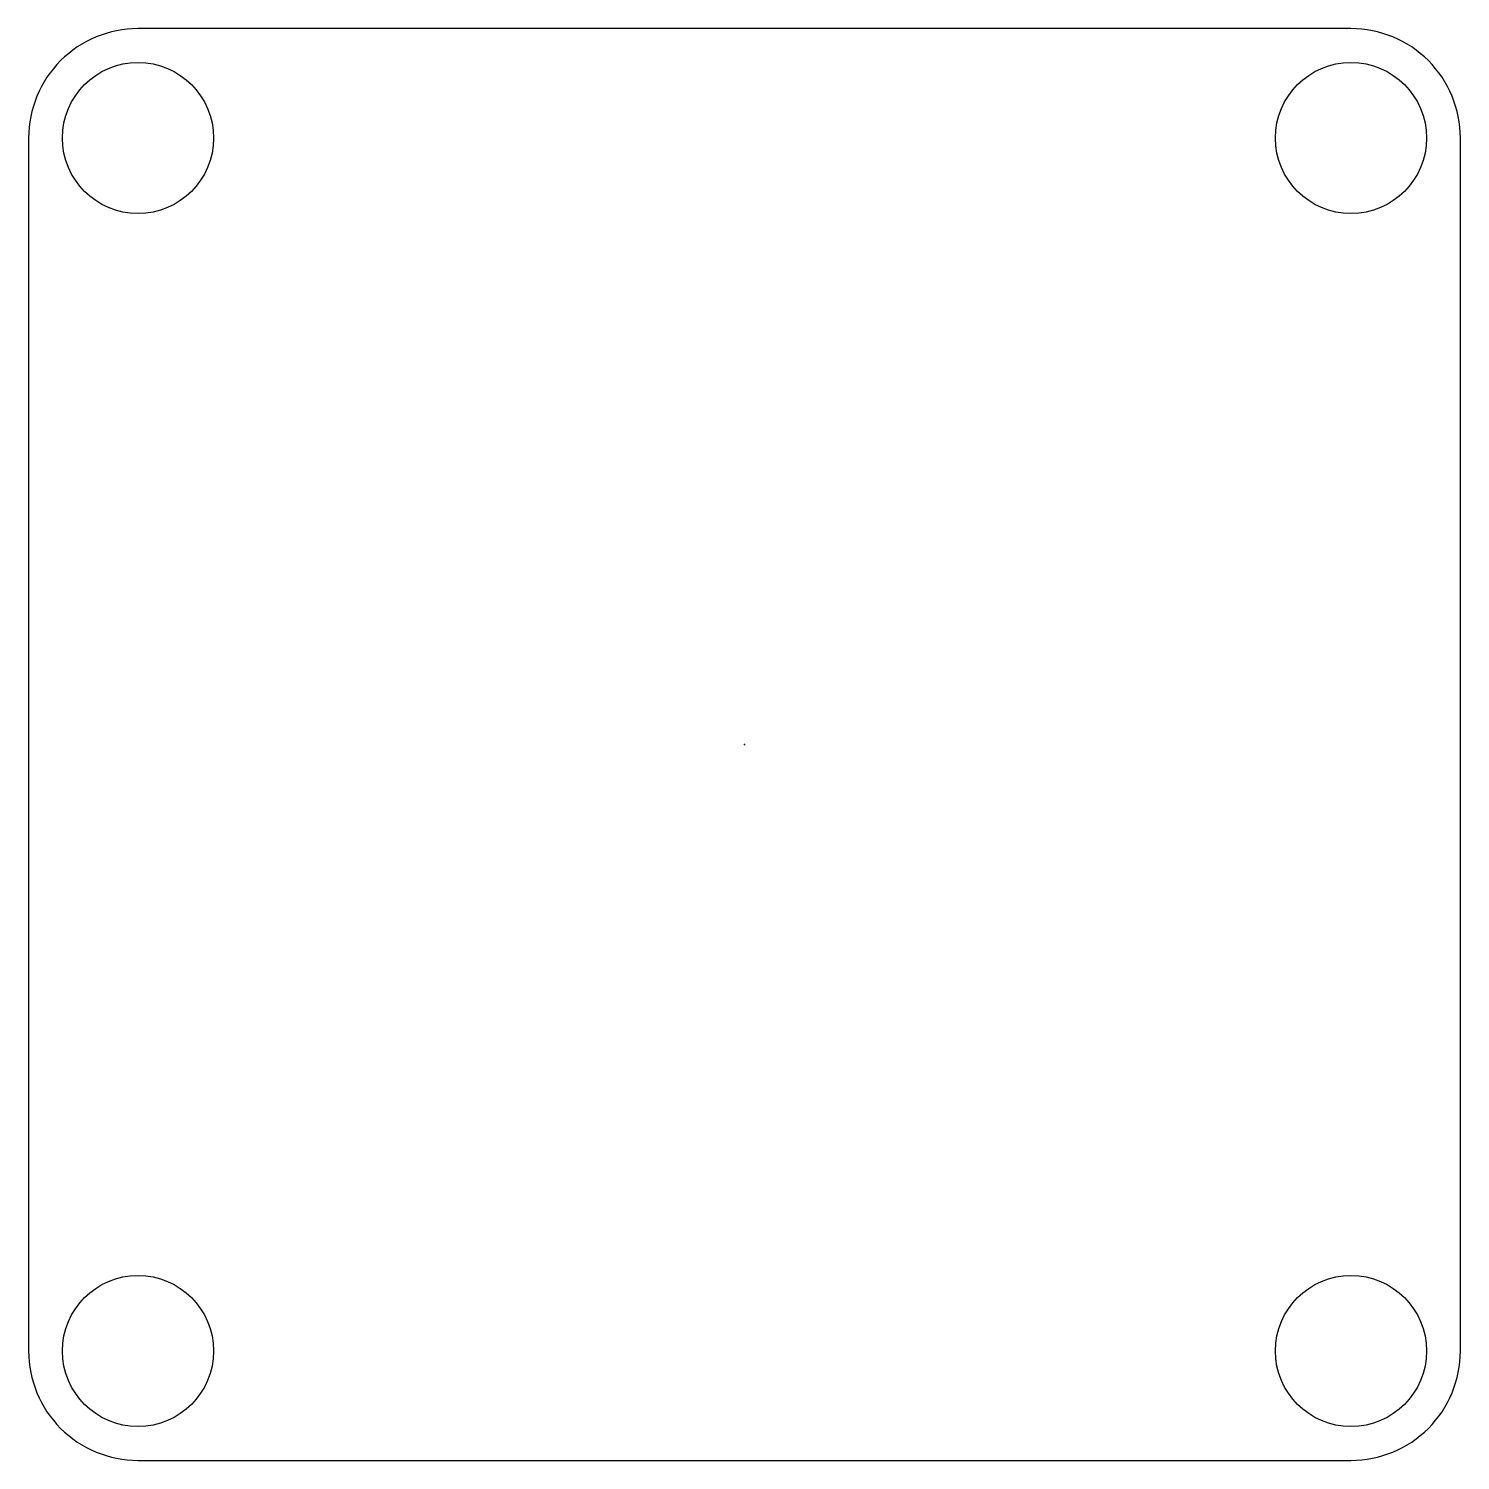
# Model space of a CAD drawing. Header units: millimetres. Extents: x -18 to 18, y -18 to 18.
import ezdxf

# ---------------------------------------------------------------- set-up
doc = ezdxf.new("R2010")
doc.units = ezdxf.units.MM
doc.layers.get('0').update_dxf_attribs({"linetype": 'CONTINUOUS'})

msp = doc.modelspace()

# ---------------------------------------------------------------- linework, layer by layer
msp.add_lwpolyline([(18, -15.25), (18, 15.25, 0.414545), (15.25, 18), (-15.25, 18, 0.414545), (-18, 15.25), (-18, -15.25, 0.414545), (-15.25, -18), (15.25, -18, 0.414545)], format="xyb", close=True)
for centre in [(-15.25, 15.25), (15.25, 15.25), (-15.25, -15.25), (15.25, -15.25)]:
    msp.add_circle(centre, 1.9)
msp.add_point((0, 0))

doc.saveas('drawing.dxf')
